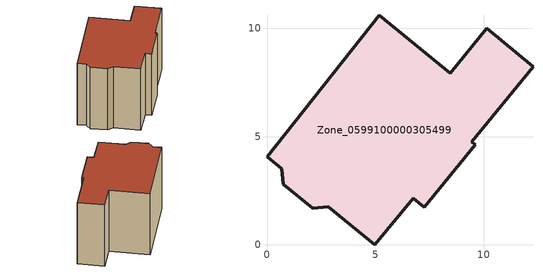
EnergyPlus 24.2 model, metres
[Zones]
Zone_0599100000305499
 floor ground (C_G): 0,4.08 5.19,10.62 8.46,7.94 10.14,10 12.28,8.24 9.44,4.76 9.61,4.62 7.26,1.74 6.75,2.16 4.98,0 2.82,1.77 2.12,1.7 0.76,2.8 0.69,3.51 z0
 wall outside (C_F): 0.69,3.51 0.76,2.8 2.12,1.7 2.82,1.77 4.98,0 6.75,2.16 7.26,1.74 9.61,4.62 9.44,4.76 12.28,8.24 10.14,10 8.46,7.94 5.19,10.62 0,4.08 0.69,3.51 z0:7.36
 roof outside (C_R): 5.19,10.62 0,4.08 0.69,3.51 0.76,2.8 2.12,1.7 2.82,1.77 4.98,0 6.75,2.16 7.26,1.74 9.61,4.62 9.44,4.76 12.28,8.24 10.14,10 8.46,7.94 z7.36
[BUILDING]
Pand.0599100000305499: North Axis=0; Terrain=City; Loads Convergence Tolerance Value=0.04; Temperature Convergence Tolerance Value=0.4; Solar Distribution=FullExterior; Maximum Number of Warmup Days=25; Minimum Number of Warmup Days=1
[Site:Location]
Rotterdam.The.Hague.AP_ZH_NLD Design_Conditions: Latitude=51.96; Longitude=4.45; Time Zone=1; Elevation=-4.5
[SITE:GROUNDTEMPERATURE:BUILDINGSURFACE]
18, 18, 18, 18, 18, 18, 18, 18, 18, 18, 18, 18
[MATERIAL] Thermal Absorptance=0.9; Solar Absorptance=0.7; Visible Absorptance=0.7
Name | Roughness | Thickness | Conductivity | Density | Specific Heat
G.TC.1946 | MediumSmooth | 0.15 | 1 | 540 | 1210
F.TC.1946 | Rough | 0.3 | 0.857143 | 1920 | 840
R.TC.1946 | MediumRough | 0.2 | 0.909091 | 1500 | 1000
[CONSTRUCTION]
C_G: G.TC.1946
C_F: F.TC.1946
C_R: R.TC.1946
[ZONE]
Zone_0599100000305499: Type=1; Multiplier=1; Ceiling Height=Autocalculate; Volume=Autocalculate; Floor Area=autocalculate; Part of Total Floor Area=Yes
[ZONEINFILTRATION:DESIGNFLOWRATE]
Infil_Zone_0599100000305499: Zone or ZoneList or Space or SpaceList=Zone_0599100000305499; Schedule=AlwaysOn; Design Flow Rate Calculation Method=Flow/Area; Flow Rate per Floor Area=0.003; Constant Term Coefficient=1; Temperature Term Coefficient=0; Velocity Term Coefficient=0; Velocity Squared Term Coefficient=0
[HVACTEMPLATE:ZONE:IDEALLOADSAIRSYSTEM]
Zone_0599100000305499: Maximum Heating Supply Air Temperature=50; Minimum Cooling Supply Air Temperature=13; Maximum Heating Supply Air Humidity Ratio=0.0156; Minimum Cooling Supply Air Humidity Ratio=0.0077; Heating Limit=NoLimit; Cooling Limit=NoLimit; Dehumidification Control Type=ConstantSensibleHeatRatio; Cooling Sensible Heat Ratio=0.7; Dehumidification Setpoint=60; Humidification Control Type=None; Humidification Setpoint=30; Outdoor Air Method=None; Outdoor Air Flow Rate per Person=0.00944; Outdoor Air Flow Rate per Zone Floor Area=0; Outdoor Air Flow Rate per Zone=0; Demand Controlled Ventilation Type=None; Outdoor Air Economizer Type=NoEconomizer; Heat Recovery Type=None; Sensible Heat Recovery Effectiveness=0.7; Latent Heat Recovery Effectiveness=0.65
[ZONECONTROL:THERMOSTAT]
ThermostatControl_Zone_0599100000305499: Zone or ZoneList=Zone_0599100000305499; Control Type Schedule=DualSetpointControlType; Control 1=Thermostat_Zone_0599100000305499; Temperature Difference Between Cutout And Setpoint=0
[THERMOSTATSETPOINT:DUALSETPOINT]
Thermostat_Zone_0599100000305499: Heating Setpoint Temperature Schedule=HeatingSetpoint_Zone_0599100000305499; Cooling Setpoint Temperature Schedule=CoolingSetpoint_Zone_0599100000305499
[SCHEDULE:COMPACT]
HeatingSetpoint_Zone_0599100000305499: Through: 12/31, For: AllDays, Until: 24:00, 21
CoolingSetpoint_Zone_0599100000305499: Through: 12/31, For: AllDays, Until: 24:00, 24
DualSetpointControlType: Through: 12/31, For: AllDays, Until: 24:00, 4
AlwaysOn: Through: 12/31, For: AllDays, Until: 24:00, 1
